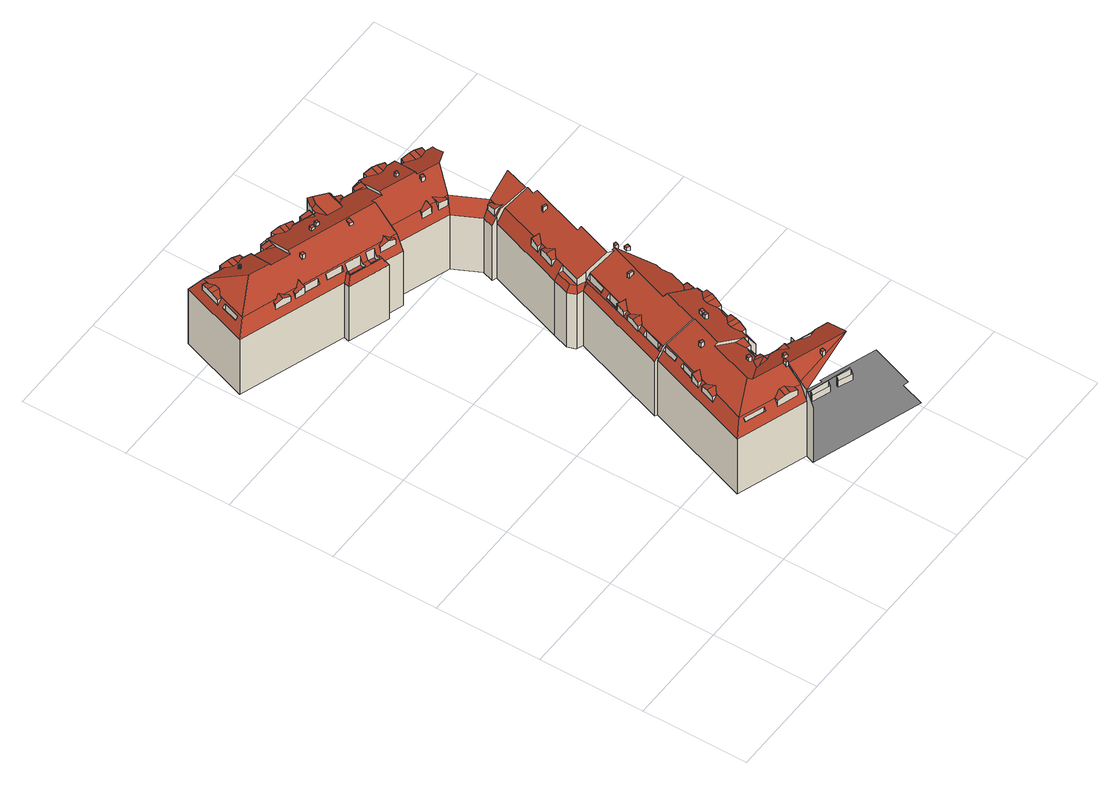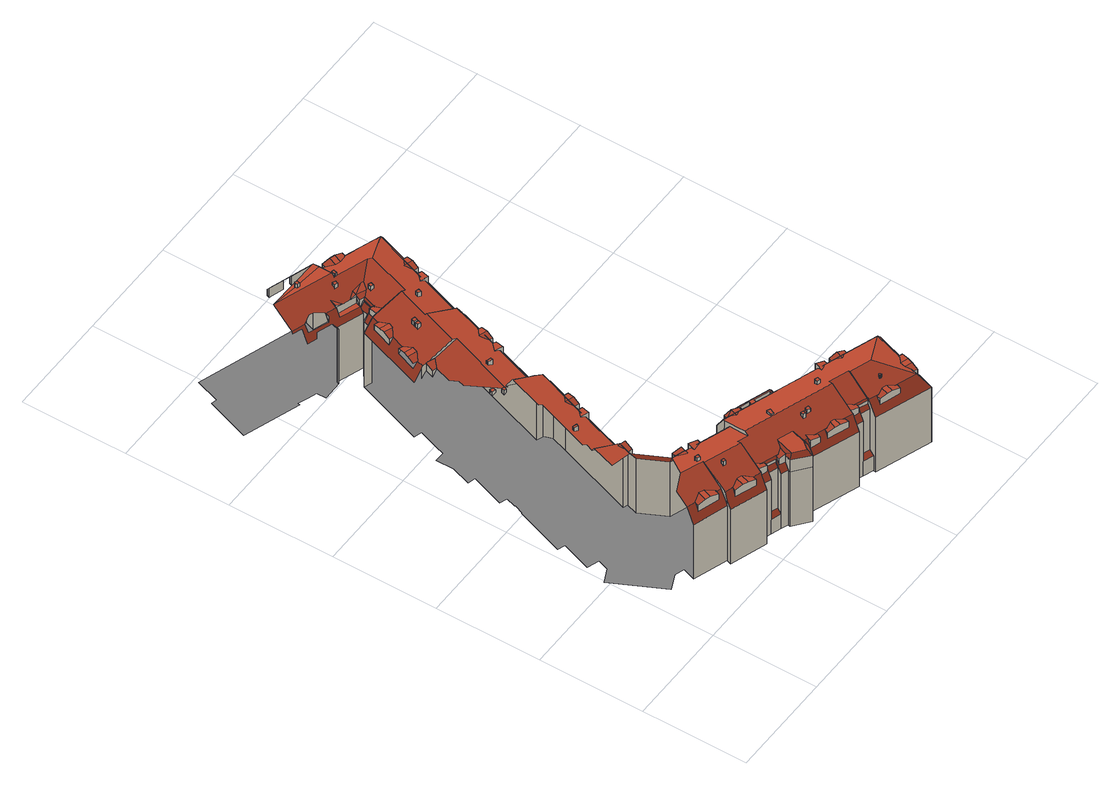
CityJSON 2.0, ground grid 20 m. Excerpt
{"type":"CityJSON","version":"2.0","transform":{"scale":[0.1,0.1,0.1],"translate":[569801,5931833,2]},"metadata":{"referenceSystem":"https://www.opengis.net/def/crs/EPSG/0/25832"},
"CityObjects":{
"building1":{"type":"Building","attributes":{"Grundfläche 2D":"2061.416880","Grundhöhe NN":"2.042"},"children":["building1-1","building1-2","building1-3","building1-4","building1-5","building1-6","building1-7","building1-8","building1-9","building1-10","building1-11","building1-12","building1-13","building1-14","building1-15","building1-16","building1-17","building1-18","building1-19","building1-20","building1-21","building1-22","building1-23","building1-24","building1-25","building1-26","building1-27","building1-28","building1-29","building1-30","building1-31","building1-32","building1-33","building1-34","building1-35","building1-36","building1-37","building1-38","building1-39","building1-40","building1-41","building1-42","building1-43","building1-44","building1-45","building1-46","building1-47","building1-48","building1-49"],"geometry":[{"type":"MultiSurface","lod":"3","boundaries":[[[0,1,2,3]],[[4,5,6]],[[7,5,4,8,9,10,11,1,0,12],[13,14,15,16]],[[17,18,6,5,7]],[[19,20,8,4,6,18]],[[19,18,17,21]],[[17,7,12,22,11,10,21]],[[9,20,19,21,10]],[[8,20,9]],[[23,24,25,26]],[[27,23,26,28]],[[29,0,3,30]],[[27,31,32,33,34,35,36,23],[37,38,39,40,41]],[[42,43,35,34]],[[44,45,43,42]],[[1,46,47,2]],[[48,49,50]],[[51,52,53,50,49,54]],[[44,42,34,33,55,56]],[[57,58,59,24,23,36,60,61,62,63,64,65,66],[67,68,69,70,71,72]],[[54,49,48,73,74,75,76,77,46,1,11]],[[78,45,44,56]],[[11,22,79,80,81,76,75,82,83,52,51,54]],[[84,53,52,83]],[[84,85,73,48,50,53]],[[55,86,78,56]],[[87,88,27,28,89,90]],[[75,74,85,84,83,82]],[[86,55,33,32]],[[91,92,93,94,95,96,97,36,35,43,45,78,86,32,31]],[[98,64,63,62,61,60,36,97,99,100,101]],[[81,80,79,102,103,104]],[[73,85,74]],[[88,87,105,106,107,91,31,27]],[[24,108,109,110,25]],[[22,12,111,112,113,114,115,116,117,118,119,120,121,102,79]],[[122,123,87]],[[124,125,126,47,46,77,76,81,104,127,128,129]],[[130,131,127,104]],[[132,29,30,133]],[[128,127,131,134,129]],[[134,135,124,129]],[[136,137,138,139,140,141]],[[142,103,102,121,143,144]],[[145,146,147,148,149,150,99,97,96]],[[29,132,151,152]],[[125,153,154,126]],[[153,125,124,135]],[[146,145,155,156]],[[59,65,64,98,101,157,158,140,139,108,24]],[[142,144,159,160,161,162,130,104,103]],[[134,131,130,162,153,135]],[[152,163,164,165,166,167,168,169,170,171,172,173,174,117,116,115,114,113,112,111,12,0,29],[175,176,177,178],[179,180,181,182]],[[165,164,163,183,184,185,186]],[[155,187,156]],[[105,188,189,106]],[[190,191,184,183]],[[160,159,144,143,121,120,192,193,194,161]],[[161,195,154,153,162]],[[196,147,146,156,197,198]],[[189,188,107,106]],[[187,199,156]],[[200,201,202]],[[132,203,204,151]],[[202,147,196,198,205,200]],[[201,206,207,202]],[[156,208,205,198,197]],[[156,199,208]],[[186,185,184,191,209]],[[206,201,210]],[[206,210,211,212,207]],[[109,213,214,110]],[[202,207,212,215]],[[139,138,216,217,218,219,220,213,109,108]],[[165,186,209,166]],[[203,132,133,221]],[[161,194,222,223,195]],[[211,210,224,225,226]],[[167,166,209,191,190]],[[227,168,167,190,183,163,152,151,204,172,171,228]],[[145,96,95,94,93,92,91,107,188,229,230,231,232,233,234,235,236,237,238,239,199,187,155]],[[240,241,215,212,211,226]],[[242,243,244,245,149,148,147,202,215,241]],[[149,245,244,243,242,246,247,248,100,99,150]],[[249,250,251]],[[227,252,253,169,168]],[[227,228,254,252]],[[255,256,251,250,257]],[[224,258,259,225]],[[242,241,240,260]],[[218,217,216,138,261,262,263,264,141,140,265,266,267,268,269,270,271,272,273,274,220,219],[275,276,277,278,279,280,281,219,282,283]],[[253,252,254,284]],[[285,256,255,286]],[[169,253,284,170]],[[171,170,284,254,228]],[[203,173,172,204]],[[285,287,288,249,251,256]],[[173,203,221,289]],[[246,242,260,290,291]],[[282,219,281]],[[292,293,294,295]],[[296,287,285,286,297]],[[298,299,293,292]],[[258,300,301,259]],[[235,302,303,236]],[[258,304,305,300]],[[303,306,231,230,307,308,309,310,311,312,313,304,258,224,210,201,200,205,314,315,316,238,237,236]],[[288,287,296]],[[317,299,298,318]],[[319,320,321,322,323,324,269,268,267,266,265,140,158,157]],[[222,194,193,257,250,249,288,296,297,325,326,327,328,329,330,331,332]],[[174,173,289,333]],[[101,100,248,247,294,293,299,317,334,335,336,337,338,339,340,341,342,319,157]],[[298,292,295,343,344,318]],[[344,334,317,318]],[[345,346,347,348,349,350]],[[348,347,346,351,352]],[[344,343,334]],[[348,353,354,349]],[[346,345,214,213]],[[223,222,332,331,355,356]],[[346,213,274,351]],[[357,353,348,352]],[[358,359,118,117,174,333]],[[295,294,247,246,291,360,361,341,340,362,363,335,334,343]],[[220,274,213]],[[364,357,352,351]],[[365,366,351,274]],[[367,364,351,366]],[[368,369,370,371,372,373,374,375,376,327,326,325,297,286,255,257,193,192,120,119,377]],[[378,336,335,363]],[[379,337,336,378]],[[380,327,376,381,382]],[[329,328,327,380,382]],[[364,367,357]],[[338,337,379,383]],[[384,385,331,330,329,382,386,387]],[[388,389,390,391,392,320,319,342,341,361,393]],[[384,387,386,382,381,394]],[[119,118,359,395,377]],[[396,339,338,383]],[[331,385,397,355]],[[398,365,274,273,269,324,323,399]],[[394,381,376,375,400]],[[392,391,401,402,403,404,405,406,321,320]],[[400,375,374,407]],[[353,408,409,354]],[[410,411,412,358,333,289,221,133,30,3,2,47,126,154,195,223,356,355,397,413,414,415,416,417,418,419,420,421,422,423,424,425,426,427,428,429,430,431,432,433,434,435,436,437,438,439,440,441,442,443,444,445,290,260,240,226,225,259,301,446,447,448,449,450,451,452,453,454,89,28,26,25,110,214,345,350,349,354,409]],[[385,455,413,397]],[[357,367,456,457,458,459,460,408,353]],[[461,384,394,400]],[[455,385,384,461]],[[462,463,461,400,407,464,465]],[[466,467,468,455,461,463,462,465]],[[455,468,414,413]],[[466,469,470,471,472,468,467]],[[473,359,358,412]],[[472,474,415,414,468]],[[475,474,472,471,476,477]],[[478,479,476,471]],[[399,480,481,482,483,484,485,460,459,458,457,456,367,366,365,398]],[[486,487,475,477]],[[486,477,476,479]],[[488,478,471,470,489,490,373,372,371,370,491,492]],[[474,493,416,415]],[[493,474,475,487]],[[494,495,496,395,359,473,497,498]],[[486,479,478,488,493,487]],[[499,500,501,492,491,370,369,368,502,503]],[[492,417,416,493,488]],[[504,502,368,377,395,496,495,494,498,497,505,506]],[[507,508,411,410]],[[408,509,507,410,409]],[[508,473,412,411]],[[492,501,510,418,417]],[[511,508,507,509,512,513,514]],[[473,508,511,497]],[[515,516,517]],[[518,519,520,516,500,499,503,502,504,521]],[[522,517,516,520]],[[484,523,512,509,408,460,485]],[[524,522,520,519]],[[514,513,512,523,525,511]],[[500,516,515,526,518,521,527,528,510,501]],[[510,528,419,418]],[[524,529,526,515,517,522]],[[529,524,519,518]],[[529,518,526]],[[527,521,504,506,530,531]],[[532,533,534,535]],[[527,531,420,419,528]],[[536,533,532,537]],[[506,505,538,539,540,541,542,543,537,532,535,530]],[[544,536,537,543]],[[535,534,545,541,540,546,531,530]],[[544,547,545,534,533,536]],[[531,546,421,420]],[[542,547,544,543]]],"semantics":{"surfaces":[{"type":"WallSurface"},{"type":"RoofSurface"},{"type":"GroundSurface"}],"values":[0,0,1,1,0,1,1,1,0,0,0,0,1,0,1,0,0,1,0,1,1,1,1,1,0,1,0,1,0,1,1,0,0,0,0,1,1,0,0,0,1,0,1,1,1,1,0,1,1,0,1,0,1,0,1,1,0,0,0,1,1,1,1,1,0,0,0,0,1,0,1,0,0,1,0,0,0,0,0,1,1,0,1,0,0,0,0,1,0,0,1,1,1,0,0,1,0,0,0,1,0,1,1,0,0,1,1,0,1,1,1,0,1,0,1,0,1,0,0,0,0,1,1,0,1,1,1,0,0,1,0,1,1,0,0,1,0,0,1,0,1,0,0,1,1,1,0,2,0,1,1,0,1,0,0,1,0,0,0,0,1,0,1,1,0,1,1,0,0,0,1,0,0,0,0,1,1,0,1,1,0,1,1,1,0,0,1,0,0,0,0,1,1,1,1,0,0,1]}}]},
"building1-1":{"type":"BuildingInstallation","parents":["building1"],"geometry":[{"type":"MultiSurface","lod":"3","boundaries":[[[548,549,550,551]],[[16,15,549,548]],[[15,14,550,549]],[[14,13,551,550]],[[13,16,548,551]]],"semantics":{"surfaces":[{"type":"RoofSurface"},{"type":"WallSurface"}],"values":[0,1,1,1,1]}}]},
"building1-2":{"type":"BuildingInstallation","parents":["building1"],"geometry":[{"type":"MultiSurface","lod":"3","boundaries":[[[552,553,554,555,556]],[[37,41,552,556]],[[41,40,39,554,553,552]],[[39,38,555,554]],[[556,555,38,37]]],"semantics":{"surfaces":[{"type":"RoofSurface"},{"type":"WallSurface"}],"values":[0,1,1,1,1]}}]},
"building1-3":{"type":"BuildingInstallation","parents":["building1"],"geometry":[{"type":"MultiSurface","lod":"3","boundaries":[[[557,558,559,560,111]],[[560,559,561,562,112]],[[558,563,564,561,559]],[[564,562,561]],[[563,558,557]]],"semantics":{"surfaces":[{"type":"RoofSurface"},{"type":"WallSurface"}],"values":[0,0,1,1,1]}}]},
"building1-4":{"type":"BuildingInstallation","parents":["building1"],"geometry":[{"type":"MultiSurface","lod":"3","boundaries":[[[565,566,60,567,568]],[[568,567,61,569]],[[569,570,571,565,568]],[[566,565,571,572,60]],[[61,570,569]]],"semantics":{"surfaces":[{"type":"RoofSurface"},{"type":"WallSurface"}],"values":[0,0,1,1,1]}}]},
"building1-5":{"type":"BuildingInstallation","parents":["building1"],"geometry":[{"type":"MultiSurface","lod":"3","boundaries":[[[573,574,575,576,113,577,578]],[[573,579,182,179,114,576,575,574]],[[578,577,580]],[[580,579,573,578]]],"semantics":{"surfaces":[{"type":"RoofSurface"},{"type":"WallSurface"}],"values":[0,1,1,1]}}]},
"building1-6":{"type":"BuildingInstallation","parents":["building1"],"geometry":[{"type":"MultiSurface","lod":"3","boundaries":[[[581,582,583,584,585,586,587,588,589,590,591,592,593,594]],[[583,582,595,596]],[[597,584,583,596]],[[585,584,597,598]],[[585,598,599]],[[586,585,599,600]],[[587,586,600,601]],[[588,587,601,602]],[[589,588,602,603]],[[590,589,603,604]],[[591,590,604,605]],[[592,591,605,606]],[[593,592,606,607]],[[594,593,607,608]],[[581,594,608,609]],[[582,581,609,595]]],"semantics":{"surfaces":[{"type":"RoofSurface"},{"type":"WallSurface"}],"values":[0,1,1,1,1,1,1,1,1,1,1,1,1,1,1,1]}}]},
"building1-7":{"type":"BuildingInstallation","parents":["building1"],"geometry":[{"type":"MultiSurface","lod":"3","boundaries":[[[610,62,611,612,613,614,615,616,617,618]],[[613,612,611,63,619,68,69,70,620,616,615,614]],[[620,621,617,616]],[[622,62,610,618,617,621,623]]],"semantics":{"surfaces":[{"type":"RoofSurface"},{"type":"WallSurface"}],"values":[0,1,1,1]}}]},
"building1-8":{"type":"BuildingInstallation","parents":["building1"],"geometry":[{"type":"MultiSurface","lod":"3","boundaries":[[[624,625,626,627]],[[182,625,624,179]],[[182,181,626,625]],[[181,180,627,626]],[[180,179,624,627]]],"semantics":{"surfaces":[{"type":"RoofSurface"},{"type":"WallSurface"}],"values":[0,1,1,1,1]}}]},
"building1-9":{"type":"BuildingInstallation","parents":["building1"],"geometry":[{"type":"MultiSurface","lod":"3","boundaries":[[[628,629,630,631,632]],[[67,72,71,630,629,628]],[[71,70,631,630]],[[70,69,68,632,631]],[[68,67,628,632]]],"semantics":{"surfaces":[{"type":"RoofSurface"},{"type":"WallSurface"}],"values":[0,1,1,1,1]}}]},
"building1-10":{"type":"BuildingInstallation","parents":["building1"],"geometry":[{"type":"MultiSurface","lod":"3","boundaries":[[[633,634,635,636,637]],[[65,59,635,634]],[[59,58,636,635]],[[58,57,66,633,637,636]],[[66,65,634,633]]],"semantics":{"surfaces":[{"type":"RoofSurface"},{"type":"WallSurface"}],"values":[0,1,1,1,1]}}]},
"building1-11":{"type":"BuildingInstallation","parents":["building1"],"geometry":[{"type":"MultiSurface","lod":"3","boundaries":[[[638,639,640,641]],[[639,638,122,642]],[[642,643,640,639]],[[641,640,643,644]],[[644,122,638,641]]],"semantics":{"surfaces":[{"type":"RoofSurface"},{"type":"WallSurface"}],"values":[0,1,1,1,1]}}]},
"building1-12":{"type":"BuildingInstallation","parents":["building1"],"geometry":[{"type":"MultiSurface","lod":"3","boundaries":[[[645,646,647,648]],[[648,647,649,650]],[[645,648,650,651]],[[646,645,651,652]],[[647,646,652,649]]],"semantics":{"surfaces":[{"type":"RoofSurface"},{"type":"WallSurface"}],"values":[0,1,1,1,1]}}]},
"building1-13":{"type":"BuildingInstallation","parents":["building1"],"geometry":[{"type":"MultiSurface","lod":"3","boundaries":[[[653,654,655,656]],[[175,178,654,653]],[[178,177,655,654]],[[177,176,656,655]],[[176,175,653,656]]],"semantics":{"surfaces":[{"type":"RoofSurface"},{"type":"WallSurface"}],"values":[0,1,1,1,1]}}]},
"building1-14":{"type":"BuildingInstallation","parents":["building1"],"geometry":[{"type":"MultiSurface","lod":"3","boundaries":[[[657,658,659,660]],[[660,659,661,662]],[[662,663,657,660]],[[658,657,663,664]],[[664,661,659,658]]],"semantics":{"surfaces":[{"type":"RoofSurface"},{"type":"WallSurface"}],"values":[0,1,1,1,1]}}]},
"building1-15":{"type":"BuildingInstallation","parents":["building1"],"geometry":[{"type":"MultiSurface","lod":"3","boundaries":[[[665,666,667,668]],[[668,667,669,670]],[[665,668,670,671]],[[666,665,671,672]],[[667,666,672,669]]],"semantics":{"surfaces":[{"type":"RoofSurface"},{"type":"WallSurface"}],"values":[0,1,1,1,1]}}]},
"building1-16":{"type":"BuildingInstallation","parents":["building1"],"geometry":[{"type":"MultiSurface","lod":"3","boundaries":[[[673,674,675,676,677,678]],[[675,674,95,679]],[[676,675,679,680]],[[677,676,680,92]],[[93,678,677,92]],[[93,94,95,674,673,678]]],"semantics":{"surfaces":[{"type":"RoofSurface"},{"type":"WallSurface"}],"values":[0,1,1,1,1,1]}}]},
"building1-17":{"type":"BuildingInstallation","parents":["building1"],"geometry":[{"type":"MultiSurface","lod":"3","boundaries":[[[681,682,683,684,685,686,687]],[[262,261,684,683,682,681,264,263]],[[261,138,685,684]],[[138,137,136,686,685]],[[136,141,687,686]],[[141,264,681,687]]],"semantics":{"surfaces":[{"type":"RoofSurface"},{"type":"WallSurface"}],"values":[0,1,1,1,1,1]}}]},
"building1-18":{"type":"BuildingInstallation","parents":["building1"],"geometry":[{"type":"MultiSurface","lod":"3","boundaries":[[[688,142,143,689]],[[688,690,142]],[[192,689,143,144,159]],[[690,688,689,192,160]]],"semantics":{"surfaces":[{"type":"RoofSurface"},{"type":"WallSurface"}],"values":[0,1,1,1]}}]},
"building1-19":{"type":"BuildingInstallation","parents":["building1"],"geometry":[{"type":"MultiSurface","lod":"3","boundaries":[[[691,692,693,694,695]],[[696,693,692,691,697,698]],[[694,693,696,699]],[[695,694,699,700]],[[691,695,700,697]]],"semantics":{"surfaces":[{"type":"RoofSurface"},{"type":"WallSurface"}],"values":[0,1,1,1,1]}}]},
"building1-20":{"type":"BuildingInstallation","parents":["building1"],"geometry":[{"type":"MultiSurface","lod":"3","boundaries":[[[701,702,703,704]],[[705,706,702,701]],[[703,702,706,707]],[[707,708,704,703]],[[705,701,704,708]]],"semantics":{"surfaces":[{"type":"RoofSurface"},{"type":"WallSurface"}],"values":[0,1,1,1,1]}}]},
"building1-21":{"type":"BuildingInstallation","parents":["building1"],"geometry":[{"type":"MultiSurface","lod":"3","boundaries":[[[709,710,266,711,712,713]],[[714,715,716,710,709]],[[713,217,717,714,709]],[[716,715,714,717,216,718,265]],[[719,720,721,217,713,712,711,266]]],"semantics":{"surfaces":[{"type":"RoofSurface"},{"type":"WallSurface"}],"values":[0,0,1,1,1]}}]},
"building1-22":{"type":"BuildingInstallation","parents":["building1"],"geometry":[{"type":"MultiSurface","lod":"3","boundaries":[[[722,723,148,724,725,726,727,150]],[[727,726,248,245,149,150]],[[728,729,725,724,148,723,148]],[[244,248,726,725,729]]],"semantics":{"surfaces":[{"type":"RoofSurface"},{"type":"WallSurface"}],"values":[0,1,1,1]}}]},
"building1-23":{"type":"BuildingInstallation","parents":["building1"],"geometry":[{"type":"MultiSurface","lod":"3","boundaries":[[[314,730,731,732,315]],[[208,731,730,314,205]],[[208,199,239,238,732,731]],[[315,732,238,316]]],"semantics":{"surfaces":[{"type":"RoofSurface"},{"type":"WallSurface"}],"values":[0,1,1,1]}}]},
"building1-24":{"type":"BuildingInstallation","parents":["building1"],"geometry":[{"type":"MultiSurface","lod":"3","boundaries":[[[733,734,735,736,737]],[[738,739,734,733]],[[735,734,739,740]],[[741,737,736,735,740,189]],[[741,738,733,737]]],"semantics":{"surfaces":[{"type":"RoofSurface"},{"type":"WallSurface"}],"values":[0,1,1,1,1]}}]},
"building1-25":{"type":"BuildingInstallation","parents":["building1"],"geometry":[{"type":"MultiSurface","lod":"3","boundaries":[[[742,239,743,744]],[[237,238,239,742,744]],[[744,743,237]]],"semantics":{"surfaces":[{"type":"RoofSurface"},{"type":"WallSurface"}],"values":[0,1,1]}}]},
"building1-26":{"type":"BuildingInstallation","parents":["building1"],"geometry":[{"type":"MultiSurface","lod":"3","boundaries":[[[745,746,747,748]],[[748,747,749,750]],[[745,748,750,751]],[[746,745,751,752]],[[747,746,752,749]]],"semantics":{"surfaces":[{"type":"RoofSurface"},{"type":"WallSurface"}],"values":[0,1,1,1,1]}}]},
"building1-27":{"type":"BuildingInstallation","parents":["building1"],"geometry":[{"type":"MultiSurface","lod":"3","boundaries":[[[753,267,754,755,756,757,758,759,760,761]],[[277,278,279,280,219,760,759,758,757,756,755,754,268]],[[761,760,219,218]],[[218,762,763,267,753,761]]],"semantics":{"surfaces":[{"type":"RoofSurface"},{"type":"WallSurface"}],"values":[0,1,1,1]}}]},
"building1-28":{"type":"BuildingInstallation","parents":["building1"],"geometry":[{"type":"MultiSurface","lod":"3","boundaries":[[[764,765,766,767]],[[767,766,768,769]],[[764,767,769,770]],[[765,764,770,771]],[[766,765,771,768]]],"semantics":{"surfaces":[{"type":"RoofSurface"},{"type":"WallSurface"}],"values":[0,1,1,1,1]}}]},
"building1-29":{"type":"BuildingInstallation","parents":["building1"],"geometry":[{"type":"MultiSurface","lod":"3","boundaries":[[[772,773,774,775]],[[775,774,776,777]],[[772,775,777,778]],[[773,772,778,779]],[[774,773,779,776]]],"semantics":{"surfaces":[{"type":"RoofSurface"},{"type":"WallSurface"}],"values":[0,1,1,1,1]}}]},
"building1-30":{"type":"BuildingInstallation","parents":["building1"],"geometry":[{"type":"MultiSurface","lod":"3","boundaries":[[[780,781,782,783,784]],[[782,781,780,785,786,787]],[[783,782,787,788]],[[784,783,788,789]],[[780,784,789,785]]],"semantics":{"surfaces":[{"type":"RoofSurface"},{"type":"WallSurface"}],"values":[0,1,1,1,1]}}]},
"building1-31":{"type":"BuildingInstallation","parents":["building1"],"geometry":[{"type":"MultiSurface","lod":"3","boundaries":[[[790,791,792,793,794,795,796,797,798]],[[276,275,283,793,792,791]],[[283,282,794,793]],[[281,795,794,282]],[[281,280,796,795]],[[279,278,277,790,798,797,796,280]],[[277,276,791,790]]],"semantics":{"surfaces":[{"type":"RoofSurface"},{"type":"WallSurface"}],"values":[0,1,1,1,1,1,1]}}]},
"building1-32":{"type":"BuildingInstallation","parents":["building1"],"geometry":[{"type":"MultiSurface","lod":"3","boundaries":[[[799,800,115,801,802,803]],[[804,805,799,806]],[[799,805,116,800]],[[807,808,806,799,803]],[[808,804,806]],[[803,802,807]]],"semantics":{"surfaces":[{"type":"RoofSurface"},{"type":"WallSurface"}],"values":[0,0,0,1,1,1]}}]},
"building1-33":{"type":"BuildingInstallation","parents":["building1"],"geometry":[{"type":"MultiSurface","lod":"3","boundaries":[[[809,810,811,812]],[[812,811,813,814]],[[809,812,814,815]],[[810,809,815,816]],[[811,810,816,813]]],"semantics":{"surfaces":[{"type":"RoofSurface"},{"type":"WallSurface"}],"values":[0,1,1,1,1]}}]},
"building1-34":{"type":"BuildingInstallation","parents":["building1"],"geometry":[{"type":"MultiSurface","lod":"3","boundaries":[[[325,817,818,819,820]],[[821,822,819,818]],[[822,820,819]],[[818,817,326,821]]],"semantics":{"surfaces":[{"type":"RoofSurface"},{"type":"WallSurface"}],"values":[0,1,1,1]}}]},
"building1-35":{"type":"BuildingInstallation","parents":["building1"],"geometry":[{"type":"MultiSurface","lod":"3","boundaries":[[[823,824,825,826,827]],[[269,273,825,824]],[[273,272,271,827,826,825]],[[271,270,823,827]],[[270,269,824,823]]],"semantics":{"surfaces":[{"type":"RoofSurface"},{"type":"WallSurface"}],"values":[0,1,1,1,1]}}]},
"building1-36":{"type":"BuildingInstallation","parents":["building1"],"geometry":[{"type":"MultiSurface","lod":"3","boundaries":[[[828,829,830,831,832,833]],[[834,831,830,829,835,836]],[[832,831,834,837]],[[838,828,833,832,837,839]],[[829,828,838,835]]],"semantics":{"surfaces":[{"type":"RoofSurface"},{"type":"WallSurface"}],"values":[0,1,1,1,1]}}]},
"building1-37":{"type":"BuildingInstallation","parents":["building1"],"geometry":[{"type":"MultiSurface","lod":"3","boundaries":[[[840,401,392,841]],[[842,401,840]],[[342,841,392,391,390]],[[342,389,842,840,841]]],"semantics":{"surfaces":[{"type":"RoofSurface"},{"type":"WallSurface"}],"values":[0,1,1,1]}}]},
"building1-38":{"type":"BuildingInstallation","parents":["building1"],"geometry":[{"type":"MultiSurface","lod":"3","boundaries":[[[843,457,844,845]],[[456,843,845,846]],[[844,847,848,846,845]],[[848,456,846]],[[847,844,457]]],"semantics":{"surfaces":[{"type":"RoofSurface"},{"type":"WallSurface"}],"values":[0,0,1,1,1]}}]},
"building1-39":{"type":"BuildingInstallation","parents":["building1"],"geometry":[{"type":"MultiSurface","lod":"3","boundaries":[[[849,850,851,464,407,374,372,490,852]],[[849,852,490,489,470]],[[850,849,470,469]],[[464,851,850,469,466,465]]],"semantics":{"surfaces":[{"type":"RoofSurface"},{"type":"WallSurface"}],"values":[0,1,1,1]}}]},
"building1-40":{"type":"BuildingInstallation","parents":["building1"],"geometry":[{"type":"MultiSurface","lod":"3","boundaries":[[[853,854,855,458]],[[854,853,459,856]],[[856,857,855,854]],[[857,458,855]]],"semantics":{"surfaces":[{"type":"RoofSurface"},{"type":"WallSurface"}],"values":[0,1,1,1]}}]},
"building1-41":{"type":"BuildingInstallation","parents":["building1"],"geometry":[{"type":"MultiSurface","lod":"3","boundaries":[[[858,859,860,861,862]],[[861,860,863,864]],[[865,862,861,864]],[[858,862,865,866]],[[863,860,859,858,866,867]]],"semantics":{"surfaces":[{"type":"RoofSurface"},{"type":"WallSurface"}],"values":[0,1,1,1,1]}}]},
"building1-42":{"type":"BuildingInstallation","parents":["building1"],"geometry":[{"type":"MultiSurface","lod":"3","boundaries":[[[868,869,870,871]],[[871,870,872,495]],[[868,496,869]],[[496,873,869]],[[873,872,870,869]]],"semantics":{"surfaces":[{"type":"RoofSurface"},{"type":"WallSurface"}],"values":[0,1,1,1,1]}}]},
"building1-43":{"type":"BuildingInstallation","parents":["building1"],"geometry":[{"type":"MultiSurface","lod":"3","boundaries":[[[874,875,876,877]],[[877,876,878,879]],[[879,880,874,877]],[[875,874,880,881]],[[881,878,876,875]]],"semantics":{"surfaces":[{"type":"RoofSurface"},{"type":"WallSurface"}],"values":[0,1,1,1,1]}}]},
"building1-44":{"type":"BuildingInstallation","parents":["building1"],"geometry":[{"type":"MultiSurface","lod":"3","boundaries":[[[371,369,503,882,883,884]],[[369,370,503]],[[882,503,499]],[[885,883,882,499,491]],[[883,885,884]]],"semantics":{"surfaces":[{"type":"RoofSurface"},{"type":"WallSurface"}],"values":[0,1,1,1,1]}}]},
"building1-45":{"type":"BuildingInstallation","parents":["building1"],"geometry":[{"type":"MultiSurface","lod":"3","boundaries":[[[886,887,888,889]],[[889,888,494,890]],[[890,891,886,889]],[[886,891,498]],[[886,498,887]]],"semantics":{"surfaces":[{"type":"RoofSurface"},{"type":"WallSurface"}],"values":[0,1,1,1,1]}}]},
"building1-46":{"type":"BuildingInstallation","parents":["building1"],"geometry":[{"type":"MultiSurface","lod":"3","boundaries":[[[892,893,894,895,514]],[[896,897,894,893]],[[895,894,897,513]],[[896,893,892]]],"semantics":{"surfaces":[{"type":"RoofSurface"},{"type":"WallSurface"}],"values":[0,1,1,1]}}]},
"building1-47":{"type":"BuildingInstallation","parents":["building1"],"geometry":[{"type":"MultiSurface","lod":"3","boundaries":[[[898,899,900,901]],[[901,900,902,903]],[[898,901,903,904]],[[899,898,904,905]],[[900,899,905,902]]],"semantics":{"surfaces":[{"type":"RoofSurface"},{"type":"WallSurface"}],"values":[0,1,1,1,1]}}]},
"building1-48":{"type":"BuildingInstallation","parents":["building1"],"geometry":[{"type":"MultiSurface","lod":"3","boundaries":[[[906,907,908,909]],[[909,908,910,911]],[[906,909,911,912]],[[907,906,912,913]],[[908,907,913,910]]],"semantics":{"surfaces":[{"type":"RoofSurface"},{"type":"WallSurface"}],"values":[0,1,1,1,1]}}]},
"building1-49":{"type":"BuildingInstallation","parents":["building1"],"geometry":[{"type":"MultiSurface","lod":"3","boundaries":[[[914,915,916,917]],[[918,919,917,916]],[[914,917,919,920]],[[915,914,920,921]],[[921,918,916,915]]],"semantics":{"surfaces":[{"type":"RoofSurface"},{"type":"WallSurface"}],"values":[0,1,1,1,1]}}]}
},
"vertices":[
[9,922,128],[55,1052,128],[55,1052,0],[9,922,0],[41,986,142],[48,984,155],[41,986,155],[50,988,156],[55,1025,142],[62,1022,155],[61,1018,156],[65,1030,156],[31,932,156],[43,973,152],[32,941,152],[28,942,145],[39,975,145],[61,996,158],[46,1001,158],[50,1011,158],[55,1025,155],[64,1006,158],[97,964,177],[277,142,128],[348,344,128],[348,344,0],[277,142,0],[408,96,128],[408,96,0],[206,853,128],[206,853,0],[413,111,155],[403,115,155],[400,108,142],[362,121,142],[364,128,155],[298,152,155],[304,147,151],[342,134,151],[341,130,145],[339,131,145],[303,144,145],[362,121,155],[365,129,155],[376,116,159],[382,132,159],[159,1015,128],[159,1015,0],[104,1025,142],[101,1018,155],[104,1025,155],[106,1014,156],[113,1005,158],[118,1020,158],[105,1016,156],[400,108,155],[386,113,159],[349,310,147],[348,310,145],[358,340,145],[319,210,155],[329,238,155],[332,247,155],[338,264,155],[364,338,155],[362,339,152],[352,309,152],[347,294,152],[336,264,152],[334,265,149],[332,266,145],[343,295,145],[344,295,148],[142,1012,142],[140,1004,155],[136,1005,156],[154,998,156],[155,1001,151],[392,129,159],[136,950,177],[152,994,158],[153,996,157],[132,1004,156],[123,1002,158],[128,1017,158],[142,1012,155],[403,116,155],[407,94,151],[408,96,153],[402,80,0],[402,80,128],[427,150,173],[426,150,173],[425,150,173],[423,151,173],[422,151,173],[364,172,173],[360,179,176],[415,320,178],[389,261,176],[396,259,179],[417,319,179],[136,947,176],[152,994,155],[153,996,151],[408,96,155],[413,111,162],[424,143,176],[348,344,136],[343,346,128],[343,346,0],[94,910,156],[111,904,156],[130,897,156],[143,893,156],[291,841,156],[309,834,156],[321,830,156],[322,833,157],[340,884,179],[175,942,179],[173,934,176],[413,92,151],[489,67,153],[155,1001,41],[158,1010,34],[158,1010,0],[153,996,145],[154,998,141],[155,1001,136],[172,989,151],[172,989,145],[203,843,128],[203,843,0],[174,994,136],[174,994,41],[360,346,154],[355,347,146],[355,347,145],[353,342,145],[358,340,154],[362,352,154],[173,986,155],[186,971,159],[189,981,155],[399,188,161],[409,200,159],[422,205,155],[430,228,155],[436,245,155],[426,248,159],[214,847,141],[217,857,141],[177,1003,34],[177,1003,0],[403,186,161],[428,193,159],[415,320,180],[364,338,157],[191,987,144],[192,989,141],[195,997,128],[177,1003,128],[220,857,141],[220,858,144],[222,863,153],[251,853,153],[248,846,141],[258,843,141],[261,850,153],[277,844,153],[274,837,141],[277,836,141],[282,826,128],[316,814,128],[186,876,153],[216,865,153],[214,860,144],[184,871,144],[142,891,153],[171,881,153],[169,876,144],[140,886,144],[217,849,141],[217,849,130],[220,858,130],[222,863,130],[425,184,159],[533,105,176],[478,108,169],[246,839,141],[246,839,130],[192,989,158],[194,995,156],[195,997,152],[195,997,0],[424,205,155],[429,195,158],[431,202,155],[440,189,155],[429,203,140],[430,203,138],[424,205,151],[279,816,128],[274,826,141],[431,202,140],[430,203,135],[424,205,147],[428,193,155],[251,853,130],[431,205,135],[437,223,135],[431,225,147],[406,527,128],[406,527,0],[431,225,151],[372,397,144],[381,425,143],[384,434,143],[390,451,143],[414,524,141],[279,816,0],[200,1011,128],[200,1011,0],[432,209,128],[432,209,0],[437,223,0],[255,835,141],[272,830,141],[534,106,175],[549,151,155],[525,159,155],[524,159,155],[507,155,159],[498,159,159],[486,172,155],[486,173,155],[467,180,155],[466,180,155],[453,185,155],[446,220,0],[446,220,128],[452,239,128],[450,240,131],[443,242,142],[441,243,147],[452,239,151],[450,240,155],[443,242,158],[211,998,141],[209,990,155],[211,998,155],[255,835,130],[261,850,130],[272,830,130],[221,978,158],[226,993,158],[212,988,156],[481,192,128],[481,192,0],[452,239,0],[368,384,145],[369,384,148],[371,383,151],[373,383,154],[377,395,154],[387,423,155],[390,431,155],[396,448,155],[424,527,155],[411,490,154],[406,492,146],[417,525,146],[419,528,146],[416,529,141],[405,476,153],[406,476,154],[396,449,154],[395,449,151],[392,450,146],[391,450,146],[395,461,146],[395,462,146],[401,478,146],[277,844,130],[236,989,158],[230,975,158],[250,984,155],[250,984,141],[282,826,0],[466,234,0],[466,234,128],[462,251,155],[454,254,155],[455,254,155],[462,251,142],[247,977,155],[243,978,156],[468,266,159],[450,272,159],[483,196,128],[483,196,0],[489,181,155],[489,181,141],[485,185,136],[487,191,136],[527,167,141],[550,153,151],[532,159,151],[534,165,141],[534,165,140],[537,173,128],[520,179,128],[514,175,136],[431,203,139],[469,189,139],[469,188,141],[454,281,159],[471,275,159],[438,386,180],[431,389,177],[475,513,177],[471,515,175],[470,511,175],[457,515,169],[265,970,156],[279,965,156],[286,963,156],[289,971,140],[289,972,138],[293,977,129],[293,978,128],[291,978,128],[316,814,0],[468,292,155],[477,315,155],[476,316,155],[472,333,159],[476,343,159],[489,354,155],[490,354,155],[494,366,155],[488,369,157],[476,289,142],[476,289,155],[395,531,0],[395,531,128],[394,532,128],[388,547,128],[388,547,0],[394,532,0],[401,535,141],[396,546,141],[399,577,128],[399,577,0],[293,978,0],[291,978,0],[406,575,141],[322,833,0],[322,833,128],[511,361,128],[496,366,152],[498,351,142],[484,313,142],[414,572,141],[416,529,162],[401,535,155],[414,572,155],[362,886,175],[374,922,159],[377,930,156],[364,935,156],[336,945,156],[327,948,156],[323,942,159],[314,930,164],[285,940,164],[343,893,175],[484,313,155],[489,327,159],[289,971,156],[295,969,164],[289,972,156],[493,337,159],[305,992,156],[305,992,128],[293,977,156],[293,978,156],[494,366,131],[488,369,141],[485,370,146],[480,372,155],[471,375,159],[496,366,128],[306,982,164],[328,847,156],[498,351,155],[305,992,0],[424,527,165],[457,515,181],[326,966,164],[486,388,155],[496,418,155],[496,419,155],[492,436,159],[495,446,159],[477,512,176],[328,956,159],[450,724,128],[450,724,0],[441,727,0],[448,748,0],[424,797,0],[334,968,0],[333,964,0],[346,959,0],[365,953,0],[383,946,0],[387,959,0],[455,935,0],[452,927,0],[516,905,0],[507,881,0],[526,875,0],[555,888,0],[602,791,0],[575,778,0],[568,758,0],[590,750,0],[570,694,0],[584,689,0],[552,597,0],[551,598,0],[544,579,0],[545,579,0],[539,560,0],[553,555,0],[531,493,0],[545,489,0],[533,453,0],[533,419,0],[515,420,0],[509,403,0],[503,385,0],[496,366,0],[511,361,0],[520,197,0],[520,179,0],[537,173,0],[555,166,0],[556,171,0],[661,134,0],[632,52,0],[622,55,0],[606,9,0],[334,968,128],[420,589,155],[430,617,155],[433,626,155],[439,643,155],[465,719,155],[334,968,156],[332,964,156],[333,964,156],[328,957,159],[330,956,156],[330,956,141],[332,964,128],[333,964,128],[341,952,141],[340,947,150],[342,946,151],[346,959,128],[424,797,128],[346,959,34],[344,951,42],[342,946,145],[344,951,136],[360,939,151],[360,939,145],[480,581,181],[473,583,177],[509,686,177],[502,689,174],[508,704,174],[504,705,172],[362,945,136],[362,945,42],[365,953,128],[339,947,151],[339,944,155],[380,939,141],[383,946,128],[365,953,34],[413,817,156],[401,822,156],[383,828,156],[436,809,156],[430,811,156],[380,939,158],[382,945,156],[383,946,153],[364,893,178],[379,936,159],[432,869,178],[471,850,176],[430,865,176],[441,727,128],[448,748,128],[450,724,144],[387,959,128],[466,748,156],[457,722,156],[458,726,156],[463,739,156],[399,947,141],[397,940,156],[399,947,156],[435,926,156],[418,922,160],[408,925,160],[450,921,156],[414,942,160],[504,705,176],[423,938,160],[519,750,176],[438,933,142],[452,927,143],[455,935,128],[438,933,156],[446,911,155],[452,927,128],[456,907,156],[459,915,156],[459,915,142],[457,908,155],[474,910,160],[468,893,160],[501,862,167],[507,881,158],[510,889,155],[495,894,155],[495,893,156],[478,889,160],[484,907,160],[498,902,142],[516,905,128],[498,902,156],
[39,975,130],[28,942,130],[32,941,130],[43,973,130],
[303,144,130],[339,131,130],[341,130,130],[342,134,130],[304,147,130],
[88,911,154],[86,904,154],[100,899,159],[105,914,159],[114,894,154],[116,901,154],[86,904,142],[114,894,142],
[311,212,155],[317,210,155],[334,220,159],[316,226,159],[321,240,155],[321,240,142],[311,212,142],[317,210,152],
[140,885,160],[140,886,160],[142,891,160],[146,902,160],[125,898,154],[123,891,154],[140,885,142],[123,891,142],
[110,989,172],[110,988,172],[111,988,172],[112,989,172],[113,990,172],[113,991,172],[112,991,172],[112,992,172],[111,992,172],[110,992,172],[109,992,172],[109,991,172],[109,990,172],[109,989,172],[110,988,165],[111,988,165],[112,989,165],[113,990,165],[113,990,164],[113,991,164],[112,991,164],[112,992,164],[111,992,164],[110,992,164],[109,992,164],[109,991,165],[109,990,165],[109,989,165],[110,989,165],
[331,247,155],[348,260,159],[338,264,159],[337,264,159],[336,264,159],[332,266,159],[330,266,159],[324,249,155],[329,247,155],[337,264,153],[330,266,142],[324,249,142],[331,247,153],[329,247,150],
[142,891,130],[140,886,130],[169,876,130],[171,881,130],
[347,294,130],[344,295,130],[343,295,130],[332,266,130],[336,264,130],
[352,309,130],[362,339,130],[358,340,130],[348,310,130],[349,310,130],
[413,92,130],[412,88,130],[445,76,130],[447,81,130],[412,88,144],[445,76,144],[447,81,151],
[184,914,180],[186,920,180],[180,922,180],[178,916,180],[180,922,172],[178,916,170],[184,914,170],[186,920,172],
[186,876,130],[184,871,130],[214,860,130],[216,865,130],
[386,283,180],[380,286,180],[378,280,180],[384,278,180],[378,280,169],[384,278,171],[386,283,171],[380,286,169],
[409,208,171],[404,210,171],[402,204,171],[407,202,171],[402,204,163],[407,202,160],[409,208,160],[404,210,163],
[423,151,180],[422,151,180],[420,144,180],[424,143,180],[426,150,180],[425,150,180],[420,144,170],[424,143,170],
[373,383,128],[371,383,128],[369,384,128],[368,384,128],[355,347,128],[360,346,128],[362,352,128],
[176,994,155],[192,989,159],[176,994,141],
[436,163,175],[436,162,175],[434,157,175],[440,155,175],[442,161,175],[434,157,169],[436,163,166],[436,162,167],[440,155,169],[442,161,166],
[489,66,130],[462,75,130],[461,71,130],[487,61,130],[489,66,151],[462,75,151],[461,71,144],[487,61,144],
[376,411,159],[393,405,159],[385,423,155],[384,424,155],[381,425,155],[371,397,155],[377,395,155],[378,394,155],[371,397,143],[375,395,150],[387,423,154],[385,423,150],[384,424,148],
[428,233,156],[428,229,155],[432,227,155],[438,225,155],[443,242,159],[436,245,159],[432,227,151],[438,225,142],
[431,202,139],[428,193,139],[466,180,139],
[474,115,180],[472,109,180],[477,107,180],[478,108,180],[479,113,180],[474,115,172],[472,109,169],[477,107,169],[479,113,172],
[466,180,160],[463,167,161],[467,180,161],
[243,936,178],[245,941,178],[239,943,178],[237,937,178],[239,943,170],[237,937,172],[243,936,172],[245,941,170],
[386,433,155],[407,445,159],[396,448,159],[396,449,159],[395,449,159],[392,450,159],[391,450,159],[390,451,159],[384,434,155],[386,433,148],[390,431,154],
[438,307,180],[440,313,180],[434,315,180],[432,309,180],[434,315,172],[432,309,172],[438,307,169],[440,313,169],
[441,316,180],[443,322,180],[437,324,180],[435,318,180],[437,324,172],[435,318,172],[441,316,169],[443,322,169],
[252,943,178],[251,939,178],[250,937,178],[255,935,178],[257,941,178],[252,943,168],[251,939,170],[250,937,171],[255,935,171],[257,941,168],
[396,449,128],[406,476,128],[405,476,128],[401,478,128],[395,462,128],[395,461,128],[391,450,128],[392,450,128],[395,449,128],
[298,830,159],[303,844,159],[287,841,154],[286,841,154],[283,835,154],[314,832,154],[313,832,154],[311,825,154],[283,835,142],[311,825,142],
[288,899,180],[282,901,180],[278,892,180],[284,889,180],[278,892,174],[284,889,174],[288,899,178],[282,901,178],
[276,957,159],[282,973,159],[264,979,155],[261,972,155],[282,973,141],[264,979,141],
[411,490,128],[424,527,128],[419,528,128],[417,525,128],[406,492,128],
[446,457,181],[447,461,181],[446,462,181],[439,464,181],[438,460,181],[446,458,181],[439,464,169],[447,461,173],[446,462,173],[438,460,169],[446,457,173],[446,458,173],
[494,386,155],[488,369,159],[494,386,141],
[434,600,159],[422,620,155],[417,606,159],[412,592,155],[422,620,141],[412,592,141],
[340,947,155],[341,952,155],[330,956,158],[339,947,155],
[448,639,159],[431,645,159],[425,628,155],[431,645,141],[425,628,141],
[484,517,180],[480,518,180],[479,518,180],[477,513,180],[482,511,180],[479,518,172],[477,513,172],[482,511,170],[484,517,170],[480,518,172],
[384,828,156],[381,821,156],[398,815,160],[405,833,160],[398,815,142],[381,821,142],
[494,501,176],[488,503,176],[486,497,176],[492,495,176],[486,497,170],[492,495,167],[494,501,167],[488,503,170],
[380,939,159],[364,944,155],[361,936,155],[364,944,141],
[428,804,156],[431,812,156],[417,828,160],[411,810,160],[411,810,142],[428,804,142],
[464,743,155],[456,746,155],[450,728,159],[466,723,159],[456,746,142],[450,728,142],
[416,894,180],[411,896,180],[409,891,180],[414,889,180],[409,891,173],[414,889,173],[416,894,170],[411,896,170],
[488,652,181],[489,656,181],[482,659,181],[480,655,181],[482,659,170],[480,655,170],[488,652,173],[489,656,173],
[433,856,181],[428,858,181],[425,852,180],[431,850,180],[425,852,170],[431,850,170],[433,856,173],[428,858,173]
]}
